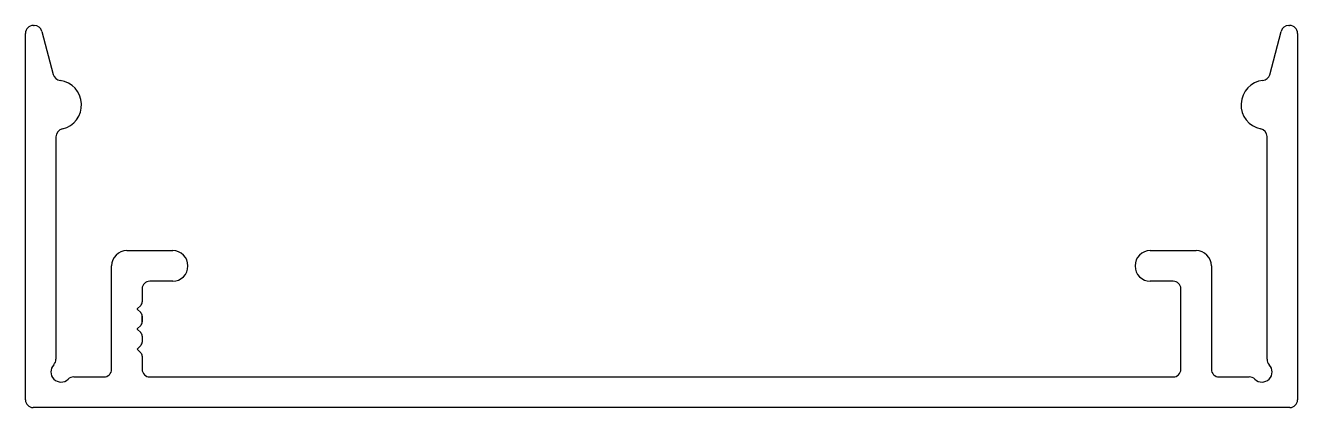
# Model space of a CAD drawing. Extents: x -31.8 to 31.7, y 0.2 to 19.2.
import ezdxf

# ---------------------------------------------------------------- set-up
doc = ezdxf.new("R2010")
doc.units = 0
doc.layers.add('1', color=7, linetype='CONTINUOUS')

msp = doc.modelspace()

# ---------------------------------------------------------------- linework, layer by layer
at = {"layer": '1', "color": 7, "linetype": 'CONTINUOUS'}
for p, q in [((-31.393, 19.242), (-31.35, 19.242)), ((31.271, 19.242), (31.314, 19.242)), ((-31.789, 0.573), (-31.789, 18.846)), ((-30.967, 18.947), (-30.404, 16.805)), ((30.32, 16.787), (30.888, 18.947)), ((31.711, 18.846), (31.711, 0.573)), ((-30.265, 13.688), (-30.265, 2.603)), ((30.187, 2.603), (30.187, 13.709)), ((-26.725, 8.015), (-24.439, 8.015)), ((24.36, 8.015), (26.646, 8.015)), ((-27.487, 2.097), (-27.487, 7.253)), ((27.408, 7.253), (27.408, 2.097)), ((-24.439, 6.491), (-25.582, 6.491)), ((25.503, 6.491), (24.36, 6.491)), ((-25.963, 6.11), (-25.963, 5.457)), ((25.884, 2.097), (25.884, 6.11)), ((-26.036, 5.281), (-26.207, 5.109)), ((-26.207, 5.098), (-26.036, 4.927)), ((-25.963, 5.457), (-25.963, 5.457)), ((-25.963, 4.75), (-25.963, 4.457)), ((-25.963, 4.457), (-25.963, 4.75)), ((-25.963, 4.75), (-25.963, 4.457)), ((-25.963, 4.457), (-25.963, 4.75)), ((-25.963, 4.75), (-25.963, 4.457)), ((-26.036, 4.281), (-26.207, 4.11)), ((-26.207, 4.098), (-26.036, 3.927)), ((-26.036, 3.281), (-26.207, 3.11)), ((-25.963, 3.75), (-25.963, 3.457)), ((-26.207, 3.098), (-26.036, 2.927)), ((-25.963, 2.75), (-25.963, 2.097)), ((-29.379, 1.716), (-27.868, 1.716)), ((-25.582, 1.716), (25.503, 1.716)), ((27.789, 1.716), (29.3, 1.716)), ((31.33, 0.192), (-31.408, 0.192))]:
    msp.add_line(p, q, dxfattribs=at)
for centre, radius, start, end in [((-31.393, 18.846), 0.396, 90, 180), ((-31.35, 18.846), 0.396, 14.73099, 90), ((31.271, 18.846), 0.396, 90, 165.26901), ((31.314, 18.846), 0.396, 360, 90), ((-30.011, 16.908), 0.406, 194.73099, 264.60648), ((29.952, 16.884), 0.381, 274.76046, 345.26901), ((-30.221, 15.284), 1.231, 283.45302, 81.94321), ((30.116, 15.286), 1.226, 96.18361, 258.5375), ((-29.859, 13.688), 0.406, 100.78976, 180), ((29.806, 13.709), 0.381, 360, 79.96064), ((-26.725, 7.253), 0.762, 90, 180), ((-24.439, 7.253), 0.762, 270, 90), ((24.36, 7.253), 0.762, 90, 270), ((26.646, 7.253), 0.762, 360, 90), ((-25.582, 6.11), 0.381, 90, 180), ((25.503, 6.11), 0.381, 360, 90), ((-26.202, 5.104), 0.008, 135, 225), ((-26.213, 5.457), 0.25, 315, 360), ((-26.213, 4.75), 0.25, 0, 45), ((-26.213, 4.457), 0.25, 315, 360), ((-26.202, 4.104), 0.008, 135, 225), ((-26.213, 3.75), 0.25, 360, 45), ((-26.213, 3.457), 0.25, 315, 360), ((-30.672, 2.603), 0.406, 316.22807, 359.98982), ((-26.202, 3.104), 0.008, 135, 225), ((-26.213, 2.75), 0.25, 0, 45), ((30.593, 2.603), 0.406, 180, 223.76174), ((-30.011, 1.97), 0.508, 136.23826, 313.76174), ((-27.868, 2.097), 0.381, 270, 0), ((-25.582, 2.097), 0.381, 180, 270), ((25.503, 2.097), 0.381, 270, 0), ((27.789, 2.097), 0.381, 180, 270), ((29.933, 1.97), 0.508, 226.23826, 43.76174), ((-29.379, 1.31), 0.406, 90, 133.76174), ((29.3, 1.31), 0.406, 46.23826, 90), ((-31.408, 0.573), 0.381, 180, 270), ((31.33, 0.573), 0.381, 270, 360)]:
    msp.add_arc(centre, radius, start, end, dxfattribs=at)

doc.saveas('drawing.dxf')
